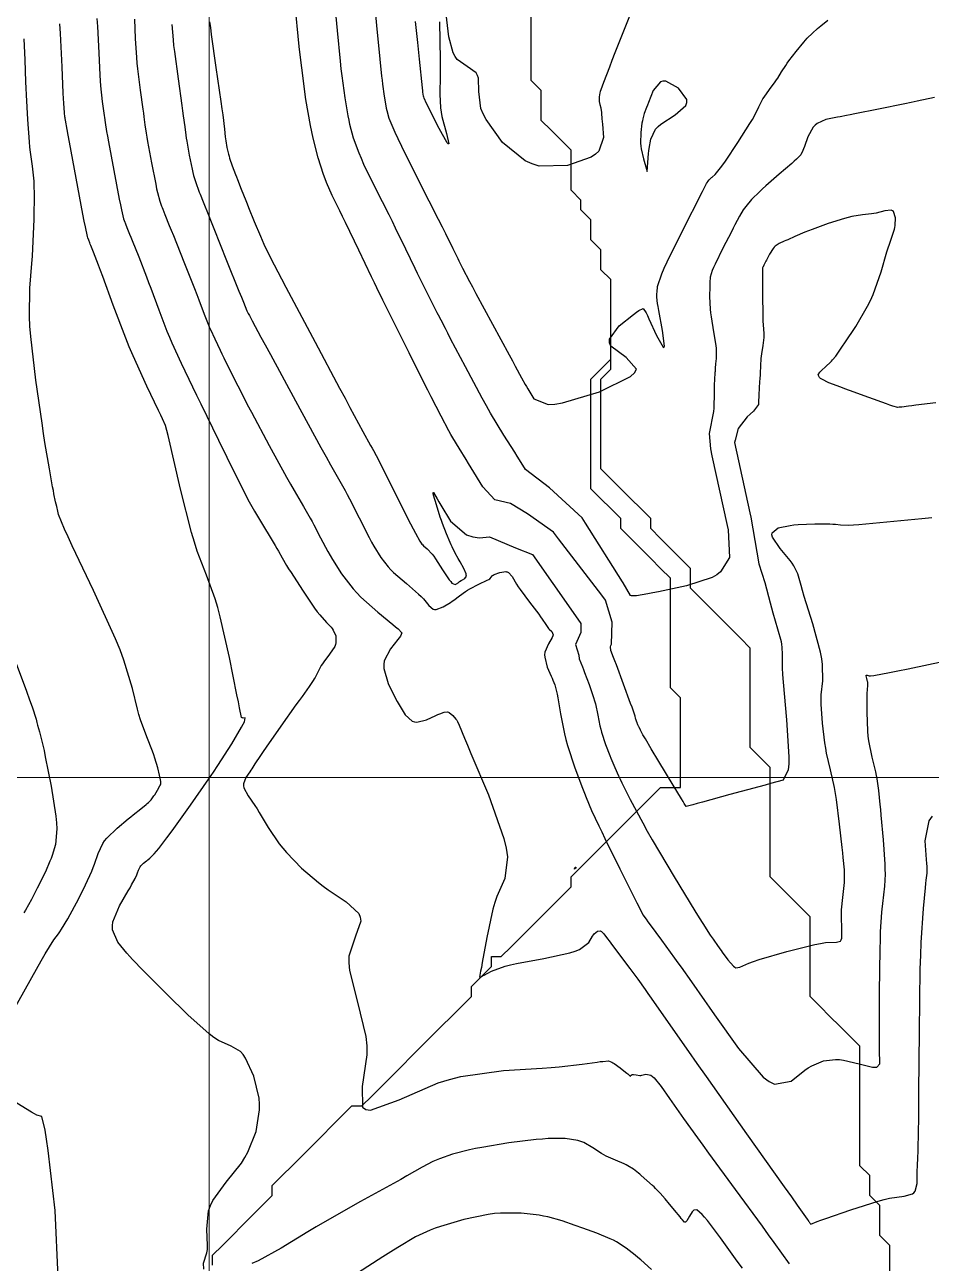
# Model space of a CAD drawing. Header units: metres. Extents: x 837117 to 838477, y 1189012 to 1191015.
# Drawn here: x 838258 to 838349, y 1190765.1 to 1190889.5 of the extents above; entities that cross this region are included whole.
import ezdxf

# ---------------------------------------------------------------- set-up
doc = ezdxf.new("R2010")
doc.units = ezdxf.units.M
doc.header["$LTSCALE"] = 0.3
doc.layers.add('COORD', color=7, linetype='Continuous', lineweight=20)
doc.layers.add('DRENAJE', color=5, linetype='Continuous', lineweight=25)
doc.layers.add('COTAS 10', color=1, linetype='Continuous')
doc.layers.add('COTAS INT', color=252, linetype='Continuous')

msp = doc.modelspace()

# ---------------------------------------------------------------- linework, layer by layer
at = {"layer": 'COORD'}
for p, q in [((838276.514, 1189013.872), (838276.514, 1191013.872)), ((837476.514, 1190813.872), (838476.514, 1190813.872))]:
    msp.add_line(p, q, dxfattribs=at)
at = {"layer": 'COTAS 10'}
for points, elevation in [([(838272.779, 1190889.497), (838272.897, 1190887.953), (838272.959, 1190887.388), (838273.033, 1190886.764), (838273.407, 1190884.011), (838273.785, 1190881.361), (838273.863, 1190880.801), (838273.928, 1190880.317), (838274.068, 1190879.194), (838274.176, 1190878.374), (838274.223, 1190878.081), (838274.276, 1190877.759), (838274.527, 1190876.357), (838274.812, 1190874.952), (838274.886, 1190874.629), (838274.959, 1190874.335), (838275.204, 1190873.508), (838275.455, 1190872.836), (838275.531, 1190872.638), (838275.61, 1190872.436), (838275.919, 1190871.665), (838276.479, 1190870.274), (838276.717, 1190869.681), (838276.991, 1190868.998), (838278.277, 1190865.781), (838279.515, 1190862.69), (838279.758, 1190862.087), (838279.958, 1190861.593), (838280.319, 1190860.721), (838280.449, 1190860.471), (838280.503, 1190860.369), (838280.564, 1190860.252), (838280.851, 1190859.712), (838281.723, 1190858.098), (838282.153, 1190857.304), (838282.666, 1190856.359), (838285.2, 1190851.693), (838287.746, 1190847.023), (838288.267, 1190846.075), (838288.707, 1190845.277), (838289.63, 1190843.643), (838290.172, 1190842.674), (838290.372, 1190842.296), (838290.594, 1190841.87), (838291.575, 1190839.935), (838292.59, 1190837.957), (838292.832, 1190837.504), (838293.059, 1190837.093), (838293.738, 1190835.95), (838294.481, 1190835.017), (838294.747, 1190834.739), (838295.04, 1190834.451), (838296.316, 1190833.338), (838297.544, 1190832.289), (838297.807, 1190832.041), (838298.037, 1190831.812), (838298.587, 1190831.14), (838299.007, 1190830.783), (838299.154, 1190830.753), (838299.315, 1190830.753), (838300.008, 1190831.001), (838300.734, 1190831.442), (838300.916, 1190831.563), (838301.089, 1190831.684), (838301.644, 1190832.119), (838302.249, 1190832.56), (838302.453, 1190832.685), (838302.674, 1190832.811), (838303.604, 1190833.277), (838304.425, 1190833.678), (838304.577, 1190833.763), (838304.696, 1190833.837), (838304.854, 1190834.011), (838304.946, 1190834.142), (838305.025, 1190834.188), (838305.126, 1190834.239), (838305.681, 1190834.461), (838306.3, 1190834.55), (838306.356, 1190834.537), (838306.441, 1190834.517), (838306.569, 1190834.459), (838306.923, 1190834.042), (838307.355, 1190833.297), (838307.533, 1190833.032), (838307.736, 1190832.742), (838308.677, 1190831.482), (838309.6, 1190830.27), (838309.791, 1190830.009), (838309.955, 1190829.781), (838310.312, 1190829.231), (838310.505, 1190828.926), (838310.51, 1190828.918), (838310.573, 1190828.84), (838310.639, 1190828.767), (838310.908, 1190828.532), (838311.035, 1190828.212), (838311.011, 1190828.084), (838310.963, 1190827.94), (838310.575, 1190827.277), (838310.221, 1190826.451), (838310.194, 1190826.203), (838310.197, 1190825.946), (838310.463, 1190824.951), (838310.862, 1190824.039), (838310.949, 1190823.836), (838311.026, 1190823.653), (838311.22, 1190823.171), (838311.383, 1190822.516), (838311.441, 1190822.225), (838311.503, 1190821.887), (838311.774, 1190820.268), (838312.183, 1190818.264), (838312.334, 1190817.683), (838312.501, 1190817.09), (838313.236, 1190814.854), (838314.004, 1190812.789), (838314.191, 1190812.305), (838314.367, 1190811.858), (838314.908, 1190810.56), (838315.63, 1190809.021), (838315.919, 1190808.423), (838316.247, 1190807.75), (838317.754, 1190804.699), (838319.178, 1190801.837), (838319.454, 1190801.284), (838319.679, 1190800.835), (838320.063, 1190800.077), (838320.376, 1190799.638), (838320.557, 1190799.391), (838320.778, 1190799.089), (838321.914, 1190797.541), (838323.227, 1190795.74), (838323.56, 1190795.278), (838323.88, 1190794.831), (838324.925, 1190793.35), (838326.232, 1190791.484), (838326.717, 1190790.794), (838327.256, 1190790.03), (838329.648, 1190786.647), (838332.129, 1190783.788), (838332.724, 1190783.355), (838333.279, 1190783.077), (838334.95, 1190783.368), (838336.303, 1190784.477), (838336.657, 1190784.715), (838337.002, 1190784.923), (838338.176, 1190785.425), (838339.402, 1190785.565), (838339.781, 1190785.544), (838340.177, 1190785.498), (838341.748, 1190785.118), (838343.091, 1190784.785), (838343.343, 1190784.769), (838343.543, 1190784.785), (838343.832, 1190785.118), (838343.799, 1190786.553), (838343.796, 1190787.263), (838343.795, 1190788.11), (838343.817, 1190792.3), (838343.872, 1190796.625), (838343.894, 1190797.556), (838343.918, 1190798.372), (838344.028, 1190800.358), (838344.154, 1190801.51), (838344.189, 1190801.799), (838344.223, 1190802.077), (838344.346, 1190802.972), (838344.397, 1190804.178), (838344.386, 1190804.651), (838344.365, 1190805.185), (838344.197, 1190807.615), (838343.982, 1190810.093), (838343.931, 1190810.657), (838343.884, 1190811.168), (838343.744, 1190812.571), (838343.568, 1190813.726), (838343.499, 1190814.079), (838343.421, 1190814.448), (838343.064, 1190815.904), (838342.733, 1190817.541), (838342.671, 1190818.024), (838342.622, 1190818.521), (838342.554, 1190820.423), (838342.573, 1190822.053), (838342.579, 1190822.379), (838342.586, 1190822.65), (838342.616, 1190823.174), (838342.622, 1190823.374), (838342.614, 1190823.441), (838342.602, 1190823.512), (838342.525, 1190823.812), (838342.468, 1190824.064), (838342.469, 1190824.106), (838342.477, 1190824.136), (838342.566, 1190824.143), (838342.753, 1190824.094), (838342.823, 1190824.088), (838342.901, 1190824.085), (838343.245, 1190824.104), (838344.808, 1190824.403), (838345.654, 1190824.577), (838346.679, 1190824.791), (838351.874, 1190825.891)], 1720), ([(838299.648, 1190889.743), (838299.702, 1190885.949), (838299.707, 1190885.116), (838299.708, 1190884.377), (838299.676, 1190882.494), (838299.739, 1190881.114), (838299.801, 1190880.693), (838299.881, 1190880.254), (838300.328, 1190878.527), (838300.563, 1190877.489), (838300.51, 1190877.484), (838300.404, 1190877.603), (838299.595, 1190879.053), (838298.668, 1190880.887), (838298.488, 1190881.247), (838298.341, 1190881.543), (838298.089, 1190882.08), (838298.055, 1190882.213), (838298.046, 1190882.255), (838298.037, 1190882.298), (838298.007, 1190882.472), (838297.978, 1190882.686), (838297.97, 1190882.755), (838297.962, 1190882.829), (838297.932, 1190883.128), (838297.631, 1190885.998), (838297.451, 1190887.692), (838297.229, 1190889.776)], 1710), ([(838318.702, 1190890.329), (838317.255, 1190886.632), (838316.951, 1190885.855), (838316.69, 1190885.185), (838316.097, 1190883.654), (838315.835, 1190882.926), (838315.783, 1190882.761), (838315.739, 1190882.612), (838315.655, 1190882.208), (838315.651, 1190881.907), (838315.658, 1190881.824), (838315.669, 1190881.74), (838315.738, 1190881.437), (838315.818, 1190881.122), (838315.836, 1190881.031), (838315.852, 1190880.938), (838315.893, 1190880.589), (838315.944, 1190879.994), (838315.967, 1190879.747), (838315.993, 1190879.465), (838316.115, 1190878.145), (838315.646, 1190876.767), (838315.298, 1190876.447), (838314.856, 1190876.154), (838312.476, 1190875.317), (838309.655, 1190875.272), (838308.935, 1190875.478), (838308.242, 1190875.778), (838305.959, 1190877.651), (838304.313, 1190879.951), (838304.022, 1190880.52), (838303.801, 1190881.061), (838303.594, 1190882.772), (838303.571, 1190884.078), (838303.466, 1190884.364), (838303.318, 1190884.618), (838302.427, 1190885.258), (838301.43, 1190885.977), (838301.215, 1190886.279), (838301.026, 1190886.626), (838300.566, 1190888.252), (838300.309, 1190890.516)], 1710), ([(838256.544, 1190826.909), (838258.182, 1190822.531), (838258.497, 1190821.677), (838258.751, 1190820.977), (838259.17, 1190819.743), (838259.238, 1190819.409), (838259.272, 1190819.276), (838259.311, 1190819.127), (838259.508, 1190818.445), (838259.83, 1190817.127), (838259.948, 1190816.577), (838260.079, 1190815.948), (838260.659, 1190813.004), (838261.131, 1190809.997), (838261.195, 1190809.327), (838261.228, 1190808.727), (838261.106, 1190807.147), (838260.76, 1190806.046), (838260.652, 1190805.748), (838260.539, 1190805.454), (838260.089, 1190804.415), (838259.578, 1190803.364), (838259.428, 1190803.062), (838259.273, 1190802.755), (838258.678, 1190801.607), (838258.087, 1190800.543), (838257.934, 1190800.29)], 1730), ([(838313.209, 1190804.761), (838313.274, 1190804.865), (838313.28, 1190804.871), (838313.286, 1190804.875), (838313.306, 1190804.874), (838313.32, 1190804.856), (838313.324, 1190804.849), (838313.327, 1190804.843), (838313.335, 1190804.813), (838313.329, 1190804.779), (838313.323, 1190804.77), (838313.315, 1190804.76), (838313.271, 1190804.727), (838313.225, 1190804.7), (838313.216, 1190804.694), (838313.209, 1190804.69), (838313.196, 1190804.683), (838313.196, 1190804.688), (838313.198, 1190804.696), (838313.202, 1190804.721), (838313.209, 1190804.761)], 1720)]:
    msp.add_lwpolyline(points, dxfattribs=dict(at, elevation=elevation))
at = {"layer": 'COTAS INT'}
for points, elevation in [([(838349.319, 1190882.142), (838347.576, 1190881.773), (838346.991, 1190881.651), (838346.36, 1190881.521), (838343.711, 1190880.983), (838341.328, 1190880.504), (838340.865, 1190880.413), (838340.489, 1190880.339), (838339.842, 1190880.218), (838339.573, 1190880.172), (838339.434, 1190880.145), (838339.267, 1190880.112), (838338.431, 1190879.942), (838337.534, 1190879.546), (838337.328, 1190879.371), (838337.14, 1190879.168), (838336.616, 1190878.197), (838336.259, 1190877.218), (838336.176, 1190877.01), (838336.101, 1190876.829), (838335.891, 1190876.403), (838335.462, 1190875.951), (838335.249, 1190875.754), (838334.995, 1190875.526), (838333.736, 1190874.444), (838332.383, 1190873.273), (838332.069, 1190872.989), (838331.782, 1190872.723), (838330.962, 1190871.906), (838330.379, 1190871.221), (838330.241, 1190871.038), (838330.113, 1190870.858), (838329.735, 1190870.23), (838329.292, 1190869.367), (838329.123, 1190869.038), (838328.935, 1190868.67), (838328.088, 1190867.015), (838327.295, 1190865.408), (838327.141, 1190865.07), (838327.015, 1190864.778), (838326.796, 1190864.112), (838326.768, 1190863.591), (838326.763, 1190863.391), (838326.759, 1190863.166), (838326.754, 1190862.156), (838326.814, 1190860.905), (838326.851, 1190860.529), (838326.897, 1190860.14), (838327.136, 1190858.629), (838327.36, 1190857.259), (838327.397, 1190856.96), (838327.423, 1190856.694), (838327.422, 1190856.024), (838327.361, 1190855.599), (838327.349, 1190855.487), (838327.338, 1190855.379), (838327.313, 1190855.013), (838327.295, 1190854.638), (838327.289, 1190854.524), (838327.283, 1190854.406), (838327.255, 1190853.944), (838327.224, 1190853.188), (838327.215, 1190852.885), (838327.207, 1190852.54), (838327.177, 1190850.956), (838327.135, 1190850.617), (838326.708, 1190848.402), (838326.835, 1190846.879), (838326.986, 1190846.186), (838328.517, 1190839.18), (838328.61, 1190838.756), (838328.737, 1190835.964), (838327.843, 1190834.516), (838327.483, 1190834.231), (838327.014, 1190833.962), (838324.416, 1190833.128), (838321.636, 1190832.529), (838321.053, 1190832.409), (838320.551, 1190832.308), (838319.412, 1190832.106), (838318.906, 1190832.108), (838318.804, 1190832.135), (838318.079, 1190833.408), (838318.011, 1190833.527), (838314.292, 1190839.408), (838313.955, 1190839.942), (838310.683, 1190842.953), (838308.277, 1190844.784), (838307.681, 1190845.755), (838307.445, 1190846.133), (838307.19, 1190846.54), (838306.105, 1190848.256), (838304.775, 1190850.467), (838304.365, 1190851.187), (838303.937, 1190851.953), (838302.24, 1190855.108), (838300.76, 1190857.929), (838300.469, 1190858.486), (838300.229, 1190858.944), (838299.792, 1190859.788), (838299.541, 1190860.285), (838299.42, 1190860.526), (838299.276, 1190860.811), (838298.566, 1190862.211), (838297.691, 1190863.96), (838297.443, 1190864.465), (838297.192, 1190864.979), (838296.265, 1190866.908), (838295.23, 1190869.048), (838294.912, 1190869.694), (838294.58, 1190870.363), (838293.264, 1190872.976), (838292.062, 1190875.44), (838291.802, 1190876.017), (838291.573, 1190876.547), (838291.006, 1190878.081), (838290.657, 1190879.451), (838290.564, 1190879.878), (838290.474, 1190880.326), (838290.163, 1190882.117), (838289.865, 1190884.327), (838289.782, 1190885.038), (838289.699, 1190885.793), (838289.398, 1190888.878), (838289.028, 1190892.777)], 1714), ([(838349.448, 1190851.51), (838347.442, 1190851.243), (838347.04, 1190851.19), (838346.705, 1190851.147), (838346.049, 1190851.069), (838345.851, 1190851.052), (838345.805, 1190851.047), (838345.762, 1190851.042), (838345.638, 1190851.024), (838345.13, 1190851.165), (838344.844, 1190851.261), (838344.496, 1190851.382), (838342.718, 1190852.022), (838340.777, 1190852.737), (838340.326, 1190852.905), (838339.913, 1190853.06), (838338.733, 1190853.511), (838337.998, 1190853.853), (838337.865, 1190853.939), (838337.764, 1190854.022), (838337.651, 1190854.289), (838337.822, 1190854.569), (838337.898, 1190854.66), (838337.987, 1190854.756), (838338.414, 1190855.15), (838338.876, 1190855.571), (838338.988, 1190855.684), (838339.092, 1190855.795), (838339.408, 1190856.185), (838339.88, 1190856.873), (838340.083, 1190857.173), (838340.317, 1190857.519), (838341.422, 1190859.165), (838342.607, 1190861.195), (838342.891, 1190861.784), (838343.157, 1190862.385), (838343.958, 1190864.652), (838344.548, 1190866.642), (838344.681, 1190867.068), (838344.8, 1190867.44), (838345.12, 1190868.333), (838345.304, 1190868.929), (838345.338, 1190869.114), (838345.364, 1190869.307), (838345.397, 1190870.079), (838345.222, 1190870.691), (838345.117, 1190870.783), (838344.988, 1190870.843), (838344.32, 1190870.781), (838343.478, 1190870.546), (838343.239, 1190870.497), (838342.999, 1190870.455), (838342.111, 1190870.358), (838341.031, 1190870.192), (838340.669, 1190870.107), (838340.281, 1190870.004), (838338.651, 1190869.488), (838337.041, 1190868.91), (838336.665, 1190868.767), (838336.319, 1190868.632), (838335.32, 1190868.207), (838334.591, 1190867.87), (838334.415, 1190867.79), (838334.249, 1190867.716), (838333.745, 1190867.499), (838333.329, 1190867.224), (838333.22, 1190867.113), (838333.114, 1190866.988), (838332.75, 1190866.411), (838332.453, 1190865.833), (838332.389, 1190865.707), (838332.332, 1190865.596), (838332.189, 1190865.318), (838332.114, 1190865.165), (838332.099, 1190865.133), (838332.087, 1190865.106), (838332.067, 1190865.042), (838332.065, 1190864.589), (838332.065, 1190863.977), (838332.067, 1190862.221), (838332.085, 1190860.393), (838332.095, 1190860.01), (838332.107, 1190859.679), (838332.169, 1190858.928), (838332.201, 1190858.427), (838332.194, 1190858.254), (838332.181, 1190858.066), (838332.078, 1190857.264), (838331.955, 1190856.403), (838331.929, 1190856.179), (838331.907, 1190855.96), (838331.856, 1190855.22), (838331.822, 1190854.462), (838331.809, 1190854.232), (838331.796, 1190853.993), (838331.739, 1190853.061), (838331.686, 1190852.192), (838331.676, 1190851.994), (838331.667, 1190851.814), (838331.65, 1190851.318), (838331.143, 1190850.642), (838330.825, 1190850.349), (838330.533, 1190850.098), (838329.625, 1190848.91), (838329.312, 1190847.76), (838329.245, 1190847.514), (838330.802, 1190840.443), (838330.894, 1190840.026), (838331.706, 1190835.311), (838332.296, 1190833.453), (838332.82, 1190831.411), (838332.959, 1190830.895), (838333.096, 1190830.402), (838333.57, 1190828.8), (838333.917, 1190827.516), (838333.974, 1190827.223), (838334.014, 1190826.957), (838334.016, 1190826.223), (838334.021, 1190824.879), (838334.063, 1190824.23), (838334.122, 1190823.459), (838334.479, 1190819.675), (838334.712, 1190815.962), (838334.693, 1190815.236), (838334.637, 1190814.643), (838334.133, 1190813.592), (838332.864, 1190813.254), (838332.325, 1190813.11), (838331.706, 1190812.943), (838328.794, 1190812.156), (838326.028, 1190811.404), (838325.5, 1190811.259), (838325.077, 1190811.141), (838324.407, 1190810.945), (838324.209, 1190811.264), (838324.083, 1190811.472), (838323.926, 1190811.732), (838323.1, 1190813.099), (838321.658, 1190815.491), (838320.894, 1190816.758), (838320.3, 1190817.752), (838320.174, 1190817.969), (838320.063, 1190818.161), (838319.8, 1190818.641), (838319.667, 1190818.912), (838319.637, 1190818.972), (838319.612, 1190819.025), (838319.548, 1190819.161), (838319.5, 1190819.277), (838319.484, 1190819.316), (838319.467, 1190819.359), (838319.399, 1190819.543), (838319.334, 1190819.742), (838319.319, 1190819.794), (838319.306, 1190819.846), (838319.269, 1190820.024), (838319.077, 1190820.62), (838318.965, 1190820.935), (838318.827, 1190821.316), (838318.12, 1190823.233), (838317.392, 1190825.176), (838317.241, 1190825.573), (838317.113, 1190825.909), (838316.832, 1190826.614), (838316.813, 1190826.986), (838316.848, 1190827.111), (838316.902, 1190827.247), (838316.965, 1190829.468), (838316.31, 1190831.694), (838315.943, 1190832.172), (838311.598, 1190837.823), (838311.076, 1190838.502), (838308.459, 1190840.335), (838306.758, 1190841.382), (838305.18, 1190841.757), (838303.985, 1190843.064), (838302.826, 1190844.974), (838302.556, 1190845.414), (838302.309, 1190845.817), (838301.6, 1190846.953), (838300.981, 1190847.982), (838300.79, 1190848.317), (838300.591, 1190848.673), (838299.801, 1190850.141), (838298.794, 1190852.099), (838298.458, 1190852.764), (838298.097, 1190853.483), (838296.584, 1190856.524), (838295.162, 1190859.398), (838294.857, 1190860.011), (838294.592, 1190860.546), (838293.955, 1190861.818), (838293.352, 1190863.046), (838293.107, 1190863.553), (838292.829, 1190864.132), (838291.546, 1190866.824), (838290.223, 1190869.593), (838289.92, 1190870.22), (838289.645, 1190870.787), (838288.882, 1190872.329), (838288.309, 1190873.603), (838288.155, 1190874), (838288.002, 1190874.416), (838287.465, 1190876.081), (838286.958, 1190878.069), (838286.824, 1190878.69), (838286.692, 1190879.34), (838286.242, 1190881.94), (838285.808, 1190885.147), (838285.688, 1190886.18), (838285.567, 1190887.275), (838285.13, 1190891.754)], 1716), ([(838293.176, 1190890.868), (838293.329, 1190889.388), (838293.665, 1190886.003), (838293.83, 1190884.311), (838293.876, 1190883.897), (838293.921, 1190883.507), (838294.085, 1190882.295), (838294.255, 1190881.312), (838294.305, 1190881.066), (838294.356, 1190880.832), (838294.547, 1190880.081), (838295.143, 1190878.678), (838295.449, 1190878.034), (838295.815, 1190877.278), (838297.646, 1190873.622), (838299.514, 1190869.94), (838299.903, 1190869.168), (838300.238, 1190868.502), (838300.984, 1190866.992), (838301.368, 1190866.194), (838301.473, 1190865.977), (838301.579, 1190865.763), (838301.958, 1190865.006), (838302.649, 1190863.691), (838302.951, 1190863.125), (838303.302, 1190862.471), (838304.968, 1190859.38), (838306.617, 1190856.326), (838306.957, 1190855.697), (838307.246, 1190855.16), (838307.866, 1190854), (838308.235, 1190853.343), (838308.365, 1190853.123), (838308.508, 1190852.886), (838309.125, 1190851.896), (838310.557, 1190851.336), (838311.214, 1190851.371), (838311.983, 1190851.488), (838315.701, 1190852.597), (838318.822, 1190854.128), (838319.215, 1190854.511), (838319.405, 1190854.877), (838318.388, 1190856.054), (838316.849, 1190857.188), (838316.709, 1190857.528), (838316.693, 1190857.879), (838317.667, 1190859.239), (838319.125, 1190860.377), (838319.413, 1190860.588), (838319.652, 1190860.755), (838320.098, 1190860.98), (838320.376, 1190860.52), (838320.509, 1190860.254), (838320.665, 1190859.929), (838321.43, 1190858.255), (838322.082, 1190857.074), (838322.168, 1190857.06), (838322.211, 1190857.182), (838322.024, 1190858.751), (838321.657, 1190860.756), (838321.586, 1190861.153), (838321.53, 1190861.48), (838321.44, 1190862.09), (838321.453, 1190862.356), (838321.461, 1190862.466), (838321.471, 1190862.592), (838321.525, 1190863.181), (838321.942, 1190864.451), (838322.182, 1190865.007), (838322.476, 1190865.65), (838323.986, 1190868.711), (838326.03, 1190872.705), (838326.448, 1190873.521), (838326.528, 1190873.655), (838326.555, 1190873.693), (838326.585, 1190873.732), (838326.708, 1190873.878), (838326.883, 1190874.051), (838326.944, 1190874.108), (838327.011, 1190874.168), (838327.298, 1190874.417), (838327.846, 1190875.076), (838328.076, 1190875.394), (838328.341, 1190875.772), (838329.582, 1190877.627), (838330.799, 1190879.539), (838331.048, 1190879.953), (838331.259, 1190880.316), (838331.705, 1190881.208), (838331.987, 1190881.821), (838332.096, 1190882.007), (838332.217, 1190882.201), (838332.763, 1190882.962), (838333.333, 1190883.723), (838333.469, 1190883.917), (838333.596, 1190884.104), (838333.974, 1190884.718), (838334.392, 1190885.377), (838334.543, 1190885.593), (838334.71, 1190885.823), (838335.442, 1190886.773), (838336.199, 1190887.693), (838336.382, 1190887.904), (838336.554, 1190888.095), (838337.077, 1190888.629), (838337.587, 1190889.076), (838337.75, 1190889.214), (838337.924, 1190889.357), (838338.629, 1190889.921)], 1712), ([(838275.976, 1190764.496), (838275.948, 1190765.113), (838276.293, 1190766.138), (838276.341, 1190766.492), (838276.368, 1190766.877), (838276.295, 1190768.521), (838276.467, 1190770.367), (838276.649, 1190770.879), (838276.889, 1190771.392), (838278.24, 1190773.245), (838279.753, 1190775.155), (838280.096, 1190775.702), (838280.404, 1190776.259), (838281.242, 1190778.336), (838281.586, 1190780.485), (838281.582, 1190781.086), (838281.537, 1190781.689), (838281.017, 1190783.892), (838280.181, 1190785.704), (838279.936, 1190786.061), (838279.684, 1190786.355), (838278.725, 1190786.896), (838277.451, 1190787.46), (838277.001, 1190787.769), (838276.509, 1190788.144), (838274.38, 1190790.05), (838272.23, 1190792.151), (838271.724, 1190792.649), (838271.257, 1190793.111), (838269.895, 1190794.477), (838268.83, 1190795.603), (838268.55, 1190795.913), (838268.276, 1190796.223), (838267.344, 1190797.339), (838266.831, 1190798.576), (838266.823, 1190798.963), (838266.872, 1190799.37), (838267.533, 1190800.998), (838268.405, 1190802.486), (838268.587, 1190802.804), (838268.744, 1190803.081), (838269.098, 1190803.741), (838269.262, 1190804.11), (838269.3, 1190804.203), (838269.335, 1190804.292), (838269.43, 1190804.58), (838269.553, 1190804.843), (838269.604, 1190804.917), (838269.663, 1190804.99), (838269.938, 1190805.256), (838270.231, 1190805.495), (838270.301, 1190805.552), (838270.367, 1190805.605), (838270.563, 1190805.762), (838270.802, 1190805.992), (838270.894, 1190806.091), (838270.997, 1190806.205), (838271.463, 1190806.744), (838272.282, 1190807.8), (838272.608, 1190808.24), (838272.976, 1190808.744), (838274.664, 1190811.098), (838276.495, 1190813.729), (838276.954, 1190814.408), (838277.392, 1190815.065), (838278.801, 1190817.262), (838279.778, 1190818.911), (838279.944, 1190819.223), (838280.064, 1190819.473), (838280.122, 1190819.853), (838279.924, 1190819.844), (838279.884, 1190819.849), (838279.85, 1190819.856), (838279.78, 1190819.909), (838279.573, 1190820.874), (838279.454, 1190821.457), (838279.307, 1190822.178), (838278.553, 1190825.92), (838277.633, 1190830.007), (838277.382, 1190830.944), (838277.132, 1190831.796), (838276.246, 1190834.173), (838275.315, 1190836.611), (838275.038, 1190837.501), (838274.752, 1190838.485), (838273.651, 1190842.818), (838272.393, 1190848.199), (838272.152, 1190849.232), (838271.854, 1190849.882), (838271.673, 1190850.264), (838271.449, 1190850.733), (838270.283, 1190853.156), (838268.882, 1190856.225), (838268.51, 1190857.101), (838268.145, 1190857.989), (838266.881, 1190861.293), (838265.838, 1190864.168), (838265.612, 1190864.785), (838265.412, 1190865.325), (838264.917, 1190866.629), (838264.649, 1190867.3), (838264.592, 1190867.441), (838264.544, 1190867.563), (838264.432, 1190867.84), (838264.374, 1190867.984), (838264.359, 1190868.022), (838264.345, 1190868.059), (838264.298, 1190868.184), (838264.1, 1190869.157), (838263.99, 1190869.727), (838263.856, 1190870.428), (838263.175, 1190874.049), (838262.501, 1190877.664), (838262.371, 1190878.362), (838262.266, 1190878.929), (838262.095, 1190879.88), (838262.074, 1190880.047), (838262.065, 1190880.119), (838262.053, 1190880.203), (838261.997, 1190880.597), (838261.923, 1190881.592), (838261.9, 1190882.053), (838261.876, 1190882.595), (838261.782, 1190885.226), (838261.618, 1190888.57), (838261.55, 1190889.562)], 1726), ([(838265.265, 1190890.069), (838265.318, 1190889.287), (838265.447, 1190886.65), (838265.55, 1190884.381), (838265.586, 1190883.832), (838265.626, 1190883.316), (838265.8, 1190881.735), (838265.964, 1190880.589), (838265.997, 1190880.347), (838266.026, 1190880.137), (838266.086, 1190879.651), (838266.236, 1190878.744), (838266.322, 1190878.268), (838266.426, 1190877.696), (838266.959, 1190874.818), (838267.508, 1190871.936), (838267.622, 1190871.361), (838267.719, 1190870.883), (838267.933, 1190869.959), (838268.048, 1190869.651), (838268.083, 1190869.561), (838268.119, 1190869.468), (838268.261, 1190869.115), (838268.534, 1190868.436), (838268.654, 1190868.138), (838268.792, 1190867.793), (838269.449, 1190866.148), (838270.233, 1190864.145), (838270.451, 1190863.573), (838270.669, 1190862.994), (838271.46, 1190860.842), (838272.287, 1190858.682), (838272.528, 1190858.098), (838272.773, 1190857.52), (838273.703, 1190855.485), (838274.866, 1190853.086), (838275.259, 1190852.279), (838275.682, 1190851.409), (838277.467, 1190847.754), (838279.147, 1190844.334), (838279.504, 1190843.613), (838279.816, 1190842.99), (838280.551, 1190841.556), (838281.086, 1190840.608), (838281.271, 1190840.292), (838281.472, 1190839.952), (838283.146, 1190837.17), (838283.321, 1190836.873), (838283.474, 1190836.609), (838283.843, 1190835.939), (838284.294, 1190835.164), (838284.498, 1190834.835), (838284.738, 1190834.456), (838285.891, 1190832.67), (838287.102, 1190830.891), (838287.377, 1190830.515), (838287.627, 1190830.19), (838288.314, 1190829.439), (838288.77, 1190828.976), (838288.874, 1190828.832), (838288.968, 1190828.682), (838289.228, 1190828.082), (838289.253, 1190827.408), (838289.2, 1190827.211), (838289.121, 1190827.01), (838288.616, 1190826.245), (838288.026, 1190825.494), (838287.893, 1190825.302), (838287.774, 1190825.117), (838287.451, 1190824.504), (838287.17, 1190823.928), (838287.077, 1190823.765), (838286.978, 1190823.602), (838286.562, 1190823.001), (838285.848, 1190822.02), (838285.559, 1190821.617), (838285.232, 1190821.157), (838283.721, 1190819.021), (838282.246, 1190816.915), (838281.94, 1190816.474), (838281.678, 1190816.095), (838281.106, 1190815.238), (838280.795, 1190814.753), (838280.698, 1190814.607), (838280.597, 1190814.457), (838280.192, 1190813.876), (838279.963, 1190813.222), (838279.973, 1190813.026), (838280.015, 1190812.824), (838280.427, 1190812.042), (838281.115, 1190811.054), (838281.33, 1190810.723), (838281.556, 1190810.366), (838282.458, 1190808.866), (838283.561, 1190807.226), (838283.913, 1190806.78), (838284.285, 1190806.338), (838285.799, 1190804.772), (838287.486, 1190803.318), (838287.967, 1190802.946), (838288.455, 1190802.587), (838290.269, 1190801.402), (838291.54, 1190800.203), (838291.686, 1190799.835), (838291.743, 1190799.451), (838291.203, 1190797.936), (838290.55, 1190795.939), (838290.536, 1190795.251), (838290.593, 1190794.505), (838291.402, 1190791.322), (838292.255, 1190787.853), (838292.34, 1190786.926), (838292.36, 1190786.013), (838291.889, 1190782.836), (838291.912, 1190780.758), (838292.244, 1190780.537), (838292.717, 1190780.471), (838295.601, 1190781.512), (838299.521, 1190783.206), (838300.646, 1190783.55), (838301.79, 1190783.841), (838306.065, 1190784.44), (838309.948, 1190784.69), (838310.844, 1190784.761), (838311.662, 1190784.832), (838313.97, 1190785.093), (838315.469, 1190785.302), (838315.776, 1190785.34), (838316.037, 1190785.37), (838316.593, 1190785.408), (838316.927, 1190785.293), (838317.048, 1190785.226), (838317.182, 1190785.144), (838317.768, 1190784.724), (838318.321, 1190784.29), (838318.432, 1190784.199), (838318.527, 1190784.121), (838318.718, 1190783.949), (838318.79, 1190783.898), (838318.808, 1190783.898), (838318.826, 1190783.904), (838318.883, 1190783.974), (838318.992, 1190784.043), (838319.042, 1190784.049), (838319.101, 1190784.049), (838319.385, 1190783.999), (838319.741, 1190783.958), (838319.845, 1190783.963), (838319.952, 1190783.975), (838320.356, 1190784.08), (838320.847, 1190783.98), (838321.008, 1190783.864), (838321.181, 1190783.709), (838321.896, 1190782.828), (838322.719, 1190781.648), (838322.96, 1190781.304), (838323.207, 1190780.953), (838324.146, 1190779.624), (838325.533, 1190777.694), (838326.062, 1190776.964), (838326.655, 1190776.15), (838329.32, 1190772.502), (838332.021, 1190768.803), (838332.635, 1190767.956), (838333.192, 1190767.185), (838334.722, 1190765.041)], 1724), ([(838269.018, 1190890.004), (838269.113, 1190888.073), (838269.224, 1190886.167), (838269.273, 1190885.61), (838269.33, 1190885.04), (838269.603, 1190882.873), (838269.874, 1190880.975), (838269.93, 1190880.574), (838269.977, 1190880.227), (838270.077, 1190879.422), (838270.206, 1190878.559), (838270.272, 1190878.175), (838270.351, 1190877.727), (838270.743, 1190875.587), (838271.16, 1190873.444), (838271.254, 1190872.995), (838271.339, 1190872.609), (838271.569, 1190871.734), (838271.752, 1190871.243), (838271.807, 1190871.099), (838271.865, 1190870.952), (838272.09, 1190870.39), (838272.525, 1190869.31), (838272.715, 1190868.836), (838272.935, 1190868.286), (838273.982, 1190865.668), (838275.054, 1190862.965), (838275.29, 1190862.361), (838275.5, 1190861.821), (838276.039, 1190860.39), (838276.423, 1190859.389), (838276.534, 1190859.118), (838276.648, 1190858.85), (838277.08, 1190857.906), (838277.619, 1190856.793), (838277.801, 1190856.419), (838277.997, 1190856.016), (838278.825, 1190854.32), (838279.957, 1190852.085), (838280.345, 1190851.341), (838280.766, 1190850.544), (838282.555, 1190847.214), (838284.298, 1190844.034), (838284.689, 1190843.331), (838285.04, 1190842.705), (838285.98, 1190841.085), (838286.659, 1190839.922), (838286.847, 1190839.584), (838287.034, 1190839.239), (838287.709, 1190837.937), (838288.442, 1190836.561), (838288.665, 1190836.17), (838288.898, 1190835.774), (838289.814, 1190834.31), (838290.964, 1190832.814), (838291.344, 1190832.399), (838291.751, 1190831.983), (838293.442, 1190830.477), (838294.95, 1190829.238), (838295.241, 1190828.99), (838295.478, 1190828.784), (838295.875, 1190828.383), (838295.721, 1190828.06), (838295.61, 1190827.902), (838295.47, 1190827.714), (838294.715, 1190826.792), (838294.101, 1190825.581), (838294.049, 1190825.213), (838294.049, 1190824.83), (838294.474, 1190823.325), (838295.203, 1190821.865), (838295.393, 1190821.511), (838295.579, 1190821.177), (838296.208, 1190820.152), (838296.9, 1190819.538), (838297.126, 1190819.465), (838297.365, 1190819.433), (838298.352, 1190819.667), (838299.281, 1190820.095), (838299.484, 1190820.186), (838299.664, 1190820.264), (838300.121, 1190820.448), (838300.437, 1190820.46), (838300.529, 1190820.43), (838300.622, 1190820.385), (838300.975, 1190820.104), (838301.297, 1190819.724), (838301.371, 1190819.618), (838301.438, 1190819.511), (838301.625, 1190819.119), (838302.16, 1190817.805), (838302.447, 1190817.117), (838302.793, 1190816.287), (838304.544, 1190812.118), (838306.101, 1190807.737), (838306.324, 1190806.774), (838306.458, 1190805.918), (838306.193, 1190803.731), (838305.397, 1190801.924), (838305.197, 1190801.308), (838305.005, 1190800.643), (838304.383, 1190797.822), (838303.929, 1190795.292), (838303.843, 1190794.809), (838303.773, 1190794.421), (838303.665, 1190793.807), (838303.851, 1190793.903), (838303.967, 1190793.963), (838304.111, 1190794.037), (838304.865, 1190794.424), (838306.238, 1190794.912), (838306.772, 1190795.05), (838307.372, 1190795.189), (838310.097, 1190795.7), (838312.713, 1190796.264), (838313.245, 1190796.436), (838313.695, 1190796.615), (838314.623, 1190797.317), (838314.99, 1190797.942), (838315.084, 1190798.071), (838315.176, 1190798.182), (838315.484, 1190798.426), (838315.761, 1190798.462), (838315.833, 1190798.442), (838315.903, 1190798.409), (838316.14, 1190798.181), (838316.509, 1190797.679), (838316.662, 1190797.472), (838316.837, 1190797.237), (838318.524, 1190794.978), (838318.734, 1190794.695), (838318.932, 1190794.43), (838319.533, 1190793.617), (838320.279, 1190792.576), (838320.567, 1190792.168), (838320.891, 1190791.707), (838322.357, 1190789.605), (838324.633, 1190786.354), (838325.468, 1190785.167), (838326.392, 1190783.857), (838330.469, 1190778.091), (838334.234, 1190772.776), (838334.961, 1190771.749), (838335.552, 1190770.916), (838336.547, 1190769.515), (838336.638, 1190769.389), (838336.659, 1190769.361), (838336.678, 1190769.335), (838336.73, 1190769.262), (838336.772, 1190769.202), (838336.785, 1190769.184), (838336.799, 1190769.165), (838336.852, 1190769.092), (838336.897, 1190769.036), (838336.905, 1190769.028), (838336.911, 1190769.024), (838336.919, 1190769.035), (838337.531, 1190769.272), (838337.919, 1190769.409), (838338.401, 1190769.578), (838340.93, 1190770.447), (838343.662, 1190771.315), (838344.272, 1190771.483), (838344.819, 1190771.619), (838346.266, 1190771.848), (838347.097, 1190772.052), (838347.255, 1190772.173), (838347.382, 1190772.321), (838347.58, 1190773.087), (838347.579, 1190773.876), (838347.581, 1190774.039), (838347.583, 1190774.178), (838347.598, 1190774.478), (838347.618, 1190774.741), (838347.624, 1190774.857), (838347.629, 1190774.99), (838347.65, 1190775.626), (838347.671, 1190776.43), (838347.677, 1190776.669), (838347.683, 1190776.916), (838347.704, 1190777.868), (838347.733, 1190780.082), (838347.743, 1190781.124), (838347.754, 1190782.351), (838347.802, 1190788.334), (838347.897, 1190794.612), (838347.937, 1190796.026), (838347.983, 1190797.3), (838348.202, 1190800.73), (838348.418, 1190802.8), (838348.462, 1190803.218), (838348.5, 1190803.567), (838348.581, 1190804.265), (838348.574, 1190804.919), (838348.557, 1190805.242), (838348.532, 1190805.625), (838348.384, 1190807.517), (838348.787, 1190809.531), (838349.11, 1190809.991)], 1722), ([(838276.571, 1190889.739), (838276.646, 1190889.167), (838276.737, 1190888.488), (838277.21, 1190885.149), (838277.696, 1190881.747), (838277.795, 1190881.029), (838277.88, 1190880.406), (838278.059, 1190878.965), (838278.146, 1190878.19), (838278.173, 1190877.988), (838278.201, 1190877.791), (838278.311, 1190877.126), (838278.464, 1190876.46), (838278.518, 1190876.263), (838278.578, 1190876.061), (838278.839, 1190875.283), (838279.158, 1190874.428), (838279.255, 1190874.177), (838279.355, 1190873.92), (838279.747, 1190872.94), (838280.201, 1190871.822), (838280.339, 1190871.477), (838280.484, 1190871.118), (838281.054, 1190869.696), (838281.673, 1190868.215), (838281.849, 1190867.818), (838282.026, 1190867.428), (838282.683, 1190866.065), (838283.776, 1190863.959), (838284.228, 1190863.1), (838284.746, 1190862.12), (838287.154, 1190857.582), (838289.612, 1190852.972), (838290.16, 1190851.946), (838290.652, 1190851.028), (838291.948, 1190848.621), (838292.714, 1190847.217), (838292.87, 1190846.932), (838293.003, 1190846.692), (838293.28, 1190846.2), (838293.685, 1190845.425), (838293.897, 1190845.007), (838294.153, 1190844.5), (838295.441, 1190841.932), (838296.738, 1190839.353), (838296.999, 1190838.839), (838297.219, 1190838.411), (838297.662, 1190837.589), (838297.88, 1190837.316), (838297.958, 1190837.234), (838298.044, 1190837.15), (838298.418, 1190836.824), (838298.911, 1190836.295), (838299.072, 1190836.083), (838299.244, 1190835.842), (838299.952, 1190834.737), (838300.618, 1190833.722), (838300.764, 1190833.539), (838300.892, 1190833.398), (838301.214, 1190833.241), (838301.41, 1190833.36), (838301.459, 1190833.393), (838301.506, 1190833.426), (838301.656, 1190833.543), (838301.819, 1190833.662), (838301.874, 1190833.696), (838301.934, 1190833.73), (838302.185, 1190833.856), (838302.337, 1190834.089), (838302.334, 1190834.191), (838302.312, 1190834.309), (838302.068, 1190834.871), (838301.712, 1190835.513), (838301.619, 1190835.682), (838301.528, 1190835.847), (838301.221, 1190836.413), (838300.907, 1190837.038), (838300.813, 1190837.242), (838300.716, 1190837.458), (838300.339, 1190838.346), (838299.943, 1190839.382), (838299.834, 1190839.692), (838299.725, 1190840.012), (838299.335, 1190841.249), (838299.055, 1190842.23), (838299.016, 1190842.389), (838298.993, 1190842.498), (838299.048, 1190842.486), (838299.406, 1190841.844), (838299.574, 1190841.556), (838299.772, 1190841.221), (838300.735, 1190839.614), (838302.359, 1190838.24), (838302.973, 1190838.052), (838303.659, 1190837.946), (838304.657, 1190838.047), (838307.281, 1190836.931), (838308.975, 1190836.279), (838308.982, 1190836.276), (838313.05, 1190830.446), (838313.824, 1190829.337), (838313.824, 1190828.421), (838313.3, 1190827.243), (838313.629, 1190826.143), (838313.648, 1190825.782), (838313.987, 1190824.974), (838314.095, 1190824.704), (838314.209, 1190824.415), (838314.67, 1190823.202), (838315.105, 1190821.916), (838315.203, 1190821.58), (838315.29, 1190821.253), (838315.521, 1190820.146), (838315.745, 1190819.055), (838315.826, 1190818.739), (838315.917, 1190818.416), (838316.318, 1190817.198), (838316.736, 1190816.074), (838316.837, 1190815.811), (838316.933, 1190815.567), (838317.228, 1190814.861), (838317.621, 1190814.023), (838317.778, 1190813.697), (838317.957, 1190813.331), (838318.777, 1190811.67), (838320.038, 1190809.307), (838320.494, 1190808.499), (838320.997, 1190807.624), (838323.2, 1190803.907), (838325.277, 1190800.482), (838325.701, 1190799.791), (838326.059, 1190799.212), (838326.807, 1190798.05), (838327.106, 1190797.64), (838327.182, 1190797.534), (838327.255, 1190797.433), (838327.492, 1190797.095), (838327.79, 1190796.67), (838327.901, 1190796.513), (838328.024, 1190796.339), (838328.569, 1190795.568), (838329.134, 1190794.917), (838329.269, 1190794.818), (838329.396, 1190794.755), (838329.776, 1190794.821), (838330.694, 1190795.242), (838331.16, 1190795.402), (838331.717, 1190795.581), (838334.49, 1190796.384), (838337.306, 1190797.095), (838337.89, 1190797.216), (838338.39, 1190797.303), (838339.485, 1190797.343), (838339.899, 1190797.439), (838339.968, 1190797.562), (838340.018, 1190797.726), (838340.034, 1190798.667), (838339.981, 1190799.889), (838339.987, 1190800.23), (838340.002, 1190800.573), (838340.131, 1190801.821), (838340.268, 1190803.011), (838340.287, 1190803.316), (838340.298, 1190803.61), (838340.274, 1190804.588), (838340.154, 1190805.847), (838340.105, 1190806.32), (838340.05, 1190806.846), (838339.796, 1190809.193), (838339.474, 1190811.671), (838339.376, 1190812.279), (838339.275, 1190812.854), (838338.877, 1190814.649), (838338.496, 1190816.325), (838338.405, 1190816.824), (838338.32, 1190817.339), (838338.064, 1190819.325), (838337.939, 1190821.246), (838337.935, 1190821.72), (838337.946, 1190822.168), (838338.098, 1190823.576), (838338.092, 1190825.211), (838338.003, 1190825.803), (838337.877, 1190826.456), (838337.104, 1190829.314), (838336.251, 1190832.06), (838336.074, 1190832.642), (838335.923, 1190833.146), (838335.591, 1190834.319), (838335.22, 1190835.117), (838335.045, 1190835.384), (838334.839, 1190835.671), (838333.831, 1190836.874), (838333.062, 1190838.004), (838333.006, 1190838.245), (838333.018, 1190838.455), (838333.627, 1190838.951), (838334.833, 1190839.189), (838335.22, 1190839.235), (838335.631, 1190839.274), (838337.309, 1190839.344), (838338.819, 1190839.336), (838339.125, 1190839.326), (838339.381, 1190839.312), (838339.9, 1190839.231), (838340.73, 1190839.216), (838341.183, 1190839.243), (838341.733, 1190839.285), (838344.522, 1190839.549), (838348.051, 1190839.892), (838349.067, 1190839.984)], 1718), ([(838256.822, 1190790.384), (838259.184, 1190794.61), (838259.668, 1190795.458), (838260.078, 1190796.166), (838260.944, 1190797.556), (838261.389, 1190798.171), (838261.535, 1190798.39), (838261.689, 1190798.629), (838262.325, 1190799.671), (838263.025, 1190800.91), (838263.219, 1190801.275), (838263.414, 1190801.649), (838264.119, 1190803.078), (838264.741, 1190804.47), (838264.884, 1190804.821), (838265.014, 1190805.157), (838265.375, 1190806.247), (838265.838, 1190807.242), (838266.032, 1190807.518), (838266.254, 1190807.795), (838267.294, 1190808.799), (838268.401, 1190809.705), (838268.666, 1190809.92), (838268.913, 1190810.12), (838269.655, 1190810.714), (838270.196, 1190811.155), (838270.316, 1190811.259), (838270.422, 1190811.356), (838270.701, 1190811.637), (838270.918, 1190811.922), (838270.987, 1190812.02), (838271.058, 1190812.127), (838271.347, 1190812.583), (838271.588, 1190813.031), (838271.63, 1190813.134), (838271.661, 1190813.227), (838271.683, 1190813.484), (838271.604, 1190813.808), (838271.571, 1190813.944), (838271.534, 1190814.1), (838271.361, 1190814.827), (838271.068, 1190815.828), (838270.955, 1190816.157), (838270.828, 1190816.508), (838270.254, 1190817.96), (838269.633, 1190819.677), (838269.476, 1190820.195), (838269.326, 1190820.731), (838268.839, 1190822.821), (838267.968, 1190825.67), (838267.576, 1190826.686), (838267.117, 1190827.8), (838264.917, 1190832.64), (838262.779, 1190837.149), (838262.361, 1190838.053), (838262.018, 1190838.807), (838261.408, 1190840.291), (838261.29, 1190840.794), (838261.258, 1190840.932), (838261.227, 1190841.068), (838261.114, 1190841.552), (838260.951, 1190842.349), (838260.887, 1190842.683), (838260.815, 1190843.065), (838260.486, 1190844.852), (838260.045, 1190847.501), (838259.902, 1190848.426), (838259.749, 1190849.435), (838259.12, 1190853.77), (838258.611, 1190858.155), (838258.534, 1190859.194), (838258.484, 1190860.158), (838258.534, 1190863.007), (838258.737, 1190865.498), (838258.784, 1190866.236), (838258.827, 1190866.994), (838258.948, 1190869.908), (838258.98, 1190872.583), (838258.968, 1190873.192), (838258.945, 1190873.743), (838258.786, 1190875.253), (838258.581, 1190876.666), (838258.529, 1190877.155), (838258.48, 1190877.687), (838258.32, 1190879.96), (838258.19, 1190882.43), (838258.16, 1190883.086), (838258.131, 1190883.729), (838258.048, 1190885.951), (838257.953, 1190888.06)], 1728), ([(838320.486, 1190874.739), (838320.632, 1190876.54), (838320.663, 1190876.782), (838320.697, 1190877.031), (838320.854, 1190877.985), (838321.336, 1190878.964), (838321.577, 1190879.228), (838321.863, 1190879.488), (838323.281, 1190880.402), (838324.38, 1190881.356), (838324.466, 1190881.642), (838324.456, 1190881.937), (838323.628, 1190883.08), (838322.358, 1190883.778), (838322.068, 1190883.793), (838321.806, 1190883.73), (838321.086, 1190882.855), (838320.617, 1190881.663), (838320.513, 1190881.399), (838320.421, 1190881.163), (838320.185, 1190880.553), (838320.036, 1190880), (838319.999, 1190879.8), (838319.963, 1190879.581), (838319.852, 1190878.623), (838319.831, 1190877.557), (838319.852, 1190877.269), (838319.886, 1190876.985), (838320.106, 1190875.986), (838320.486, 1190874.739)], 1712), ([(838261.377, 1190763.698), (838261.08, 1190770.402), (838260.36, 1190776.423), (838260.205, 1190777.561), (838260.069, 1190778.47), (838259.74, 1190779.843), (838259.231, 1190779.969), (838258.982, 1190780.092), (838258.687, 1190780.254), (838257.23, 1190781.156)], 1728), ([(838330.046, 1190764.592), (838329.527, 1190765.317), (838327.832, 1190767.657), (838326.523, 1190769.379), (838326.247, 1190769.715), (838326.01, 1190769.988), (838325.465, 1190770.466), (838325.169, 1190770.413), (838325.088, 1190770.352), (838325.007, 1190770.271), (838324.718, 1190769.812), (838324.466, 1190769.362), (838324.409, 1190769.287), (838324.357, 1190769.233), (838324.216, 1190769.217), (838323.999, 1190769.479), (838323.9, 1190769.6), (838323.784, 1190769.743), (838323.225, 1190770.433), (838322.598, 1190771.195), (838322.439, 1190771.383), (838322.288, 1190771.56), (838321.794, 1190772.118), (838321.316, 1190772.616), (838321.173, 1190772.756), (838321.026, 1190772.897), (838320.461, 1190773.416), (838319.894, 1190773.907), (838319.746, 1190774.032), (838319.602, 1190774.151), (838319.115, 1190774.538), (838318.557, 1190774.892), (838318.368, 1190774.989), (838318.164, 1190775.087), (838317.304, 1190775.439), (838316.375, 1190775.846), (838316.128, 1190775.978), (838315.885, 1190776.118), (838315.043, 1190776.694), (838314.12, 1190777.22), (838313.826, 1190777.329), (838313.515, 1190777.422), (838312.251, 1190777.622), (838310.551, 1190777.611), (838309.965, 1190777.571), (838309.329, 1190777.514), (838306.616, 1190777.174), (838303.898, 1190776.73), (838303.259, 1190776.607), (838302.669, 1190776.484), (838300.948, 1190776.043), (838299.632, 1190775.578), (838299.297, 1190775.44), (838298.975, 1190775.298), (838297.918, 1190774.752), (838296.377, 1190773.872), (838295.749, 1190773.52), (838295.034, 1190773.12), (838291.726, 1190771.284), (838288.145, 1190769.264), (838287.258, 1190768.748), (838286.416, 1190768.25), (838283.754, 1190766.612), (838281.438, 1190765.345), (838280.814, 1190765.083)], 1726), ([(838320.912, 1190764.482), (838319.835, 1190765.431), (838319.556, 1190765.668), (838319.286, 1190765.894), (838318.382, 1190766.615), (838317.414, 1190767.237), (838317.105, 1190767.4), (838316.777, 1190767.56), (838315.441, 1190768.103), (838314.019, 1190768.609), (838313.26, 1190768.879), (838311.94, 1190769.35), (838310.527, 1190769.75), (838310.091, 1190769.84), (838309.635, 1190769.921), (838307.829, 1190770.139), (838305.77, 1190770.134), (838305.155, 1190770.075), (838304.521, 1190769.991), (838302.069, 1190769.478), (838299.758, 1190768.801), (838299.212, 1190768.613), (838298.708, 1190768.425), (838297.229, 1190767.743), (838295.443, 1190766.667), (838294.744, 1190766.23), (838293.958, 1190765.733), (838290.383, 1190763.436)], 1728)]:
    msp.add_lwpolyline(points, dxfattribs=dict(at, elevation=elevation))
at = {"layer": 'DRENAJE'}
for points in [[(838309.842, 1190879.856, 0), (838309.842, 1190882.855, 0), (838308.843, 1190883.854, 0), (838308.843, 1190896.85, 0), (838309.842, 1190897.85, 0), (838309.842, 1190898.849, 0), (838310.842, 1190899.849, 0), (838310.842, 1190911.845, 0), (838311.842, 1190912.845, 0), (838311.842, 1190927.84, 0), (838312.841, 1190928.839, 0), (838313.841, 1190929.839, 0)], [(838316.84, 1190863.861, 0), (838315.84, 1190864.861, 0), (838315.84, 1190866.86, 0), (838314.841, 1190867.86, 0), (838314.841, 1190869.859, 0), (838313.841, 1190870.859, 0), (838313.841, 1190871.858, 0), (838312.841, 1190872.858, 0), (838312.841, 1190876.857, 0), (838311.842, 1190877.856, 0), (838310.842, 1190878.856, 0), (838309.842, 1190879.856, 0)], [(838344.83, 1190762.895, 0), (838344.83, 1190766.894, 0), (838343.831, 1190767.894, 0), (838343.831, 1190770.893, 0), (838342.831, 1190771.892, 0), (838342.831, 1190773.892, 0), (838341.831, 1190774.891, 0), (838341.831, 1190786.887, 0), (838340.832, 1190787.887, 0), (838339.832, 1190788.886, 0), (838338.832, 1190789.886, 0), (838337.833, 1190790.886, 0), (838336.833, 1190791.885, 0), (838336.833, 1190799.883, 0), (838335.833, 1190800.882, 0), (838334.834, 1190801.882, 0), (838333.834, 1190802.882, 0), (838332.834, 1190803.881, 0), (838332.834, 1190814.878, 0), (838331.835, 1190815.877, 0), (838330.835, 1190816.877, 0), (838330.835, 1190826.874, 0), (838329.836, 1190827.873, 0), (838327.836, 1190829.873, 0), (838326.837, 1190830.872, 0), (838325.837, 1190831.872, 0), (838324.837, 1190832.872, 0), (838324.837, 1190834.871, 0), (838323.838, 1190835.871, 0), (838322.838, 1190836.87, 0), (838321.838, 1190837.87, 0), (838320.839, 1190838.87, 0), (838320.839, 1190839.869, 0), (838319.839, 1190840.869, 0), (838318.839, 1190841.869, 0), (838317.84, 1190842.868, 0), (838316.84, 1190843.868, 0), (838315.84, 1190844.868, 0), (838315.84, 1190853.865, 0), (838316.84, 1190854.864, 0), (838316.84, 1190863.861, 0)], [(838314.841, 1190842.868, 0), (838314.841, 1190853.865, 0), (838315.84, 1190854.864, 0), (838316.84, 1190855.864, 0)], [(838276.853, 1190764.895, 0), (838276.853, 1190765.894, 0), (838277.853, 1190766.894, 0), (838278.853, 1190767.894, 0), (838279.852, 1190768.893, 0), (838280.852, 1190769.893, 0), (838281.852, 1190770.893, 0), (838282.851, 1190771.892, 0), (838282.851, 1190772.892, 0), (838283.851, 1190773.892, 0), (838284.851, 1190774.891, 0), (838285.85, 1190775.891, 0), (838286.85, 1190776.891, 0), (838287.85, 1190777.89, 0), (838288.849, 1190778.89, 0), (838289.849, 1190779.89, 0), (838290.849, 1190780.889, 0), (838291.848, 1190780.889, 0), (838292.848, 1190781.889, 0), (838293.848, 1190782.888, 0), (838294.847, 1190783.888, 0), (838295.847, 1190784.888, 0), (838296.847, 1190785.887, 0), (838297.846, 1190786.887, 0), (838298.846, 1190787.887, 0), (838299.846, 1190788.886, 0), (838300.845, 1190789.886, 0), (838301.845, 1190790.886, 0), (838302.845, 1190791.885, 0), (838302.845, 1190792.885, 0), (838303.844, 1190793.885, 0), (838304.844, 1190794.884, 0), (838304.844, 1190795.884, 0), (838305.844, 1190795.884, 0), (838306.843, 1190796.884, 0), (838307.843, 1190797.883, 0), (838308.843, 1190798.883, 0), (838309.842, 1190799.883, 0), (838310.842, 1190800.882, 0), (838311.842, 1190801.882, 0), (838312.841, 1190802.882, 0), (838312.841, 1190803.881, 0), (838313.841, 1190804.881, 0), (838314.841, 1190805.881, 0), (838315.84, 1190806.88, 0), (838316.84, 1190807.88, 0), (838317.84, 1190808.88, 0), (838318.839, 1190809.879, 0), (838319.839, 1190810.879, 0), (838321.838, 1190812.878, 0), (838323.838, 1190812.878, 0), (838323.838, 1190821.875, 0), (838322.838, 1190822.875, 0), (838322.838, 1190833.871, 0), (838321.838, 1190834.871, 0), (838320.839, 1190835.871, 0), (838319.839, 1190836.87, 0), (838318.839, 1190837.87, 0), (838317.84, 1190838.87, 0), (838317.84, 1190839.869, 0), (838316.84, 1190840.869, 0), (838315.84, 1190841.869, 0), (838314.841, 1190842.868, 0)]]:
    msp.add_polyline3d(points, dxfattribs=at)

doc.saveas('drawing.dxf')
